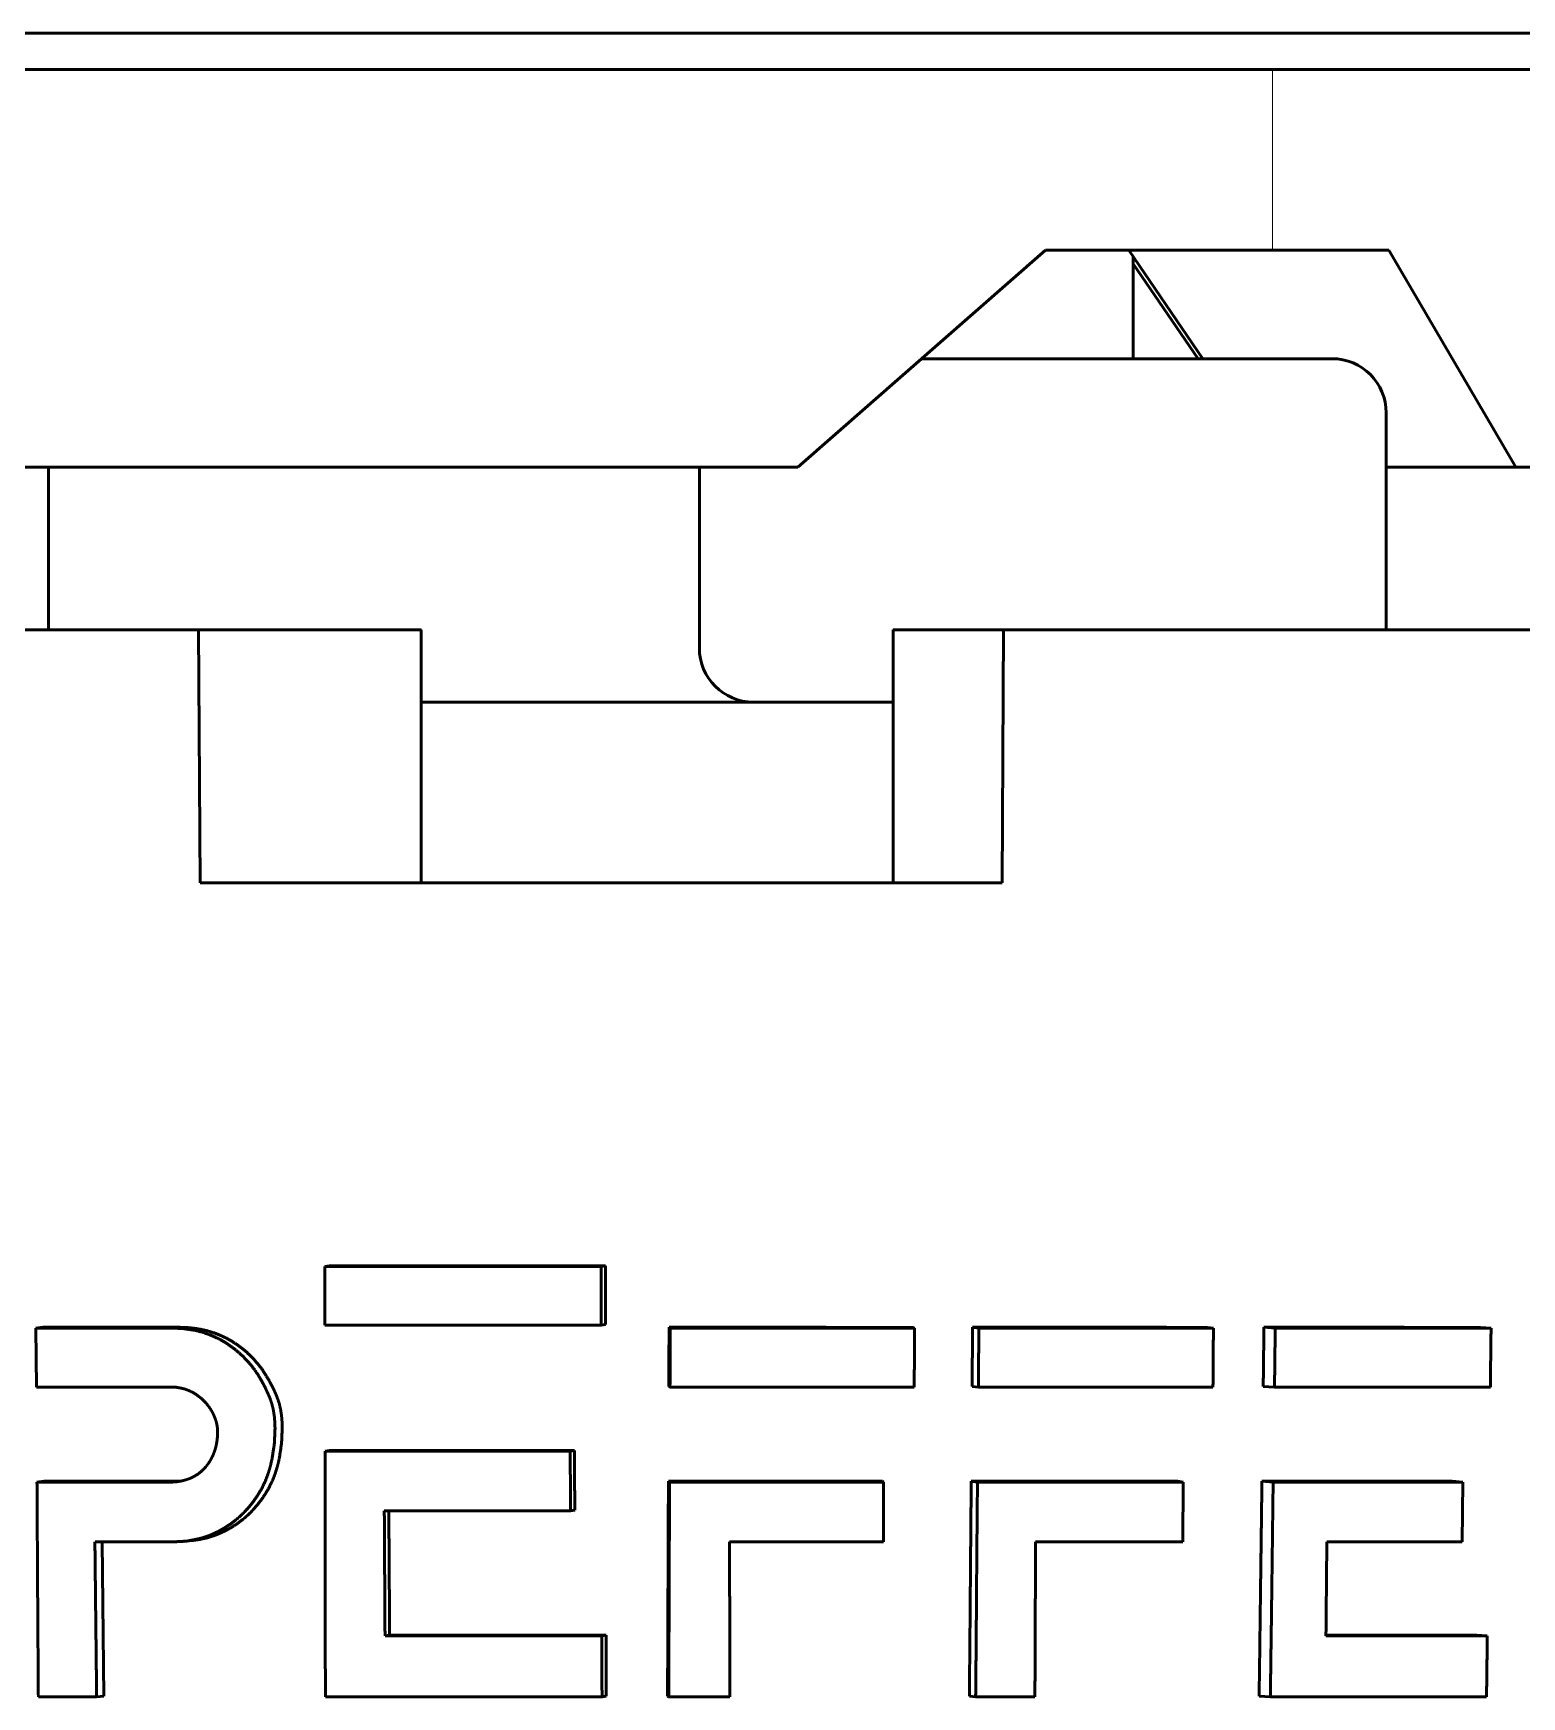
# Paper-space layout 'Layout1' of a CAD drawing. Header units: millimetres. Extents: x 69 to 348, y 30 to 269.
# Drawn here: x 84.77 to 101.24, y 138.43 to 156.83 of the extents above; entities that cross this region are included whole.
import ezdxf

# ---------------------------------------------------------------- set-up
doc = ezdxf.new("R2010")
doc.units = ezdxf.units.MM
doc.layers.add('170', color=7, linetype='Continuous', true_color=0xffffff)

psp = doc.layouts.get("Layout1")

# ---------------------------------------------------------------- linework, layer by layer
at = {"layer": '170', "color": 155, "linetype": 'Continuous', "lineweight": 13}
psp.add_line((98.484, 156.429), (98.484, 154.429), dxfattribs=at)
at = {"layer": '170', "color": 155, "linetype": 'Continuous', "lineweight": 50}
for p, q in [((95.974, 154.429), (93.235, 152.029)), ((96.064, 154.429), (95.974, 154.429)), ((97.716, 153.229), (96.895, 154.429)), ((99.773, 154.429), (99.727, 154.429)), ((101.179, 152.029), (99.773, 154.429)), ((96.944, 153.229), (96.944, 154.361)), ((96.944, 154.277), (97.664, 153.229)), ((99.744, 150.229), (99.744, 152.629)), ((93.235, 152.029), (74.603, 152.029)), ((84.944, 152.029), (84.944, 150.229)), ((92.144, 152.029), (92.144, 150.029)), ((99.744, 152.029), (101.179, 152.029)), ((110.743, 152.029), (101.179, 152.029)), ((86.604, 150.229), (86.621, 147.429)), ((89.056, 150.229), (86.604, 150.229)), ((89.067, 147.429), (89.067, 150.229)), ((94.288, 150.229), (94.288, 147.429)), ((95.511, 150.229), (94.299, 150.229)), ((95.493, 147.429), (95.511, 150.229)), ((92.504, 149.429), (93.065, 149.429)), ((88, 143.186), (88.05, 143.194)), ((91.057, 143.186), (91.104, 143.193)), ((84.804, 142.505), (84.885, 142.513)), ((84.804, 142.505), (84.808, 141.851)), ((91.059, 142.536), (91.105, 142.544)), ((91.822, 142.505), (91.809, 142.513)), ((94.524, 142.505), (94.512, 142.512)), ((95.237, 142.505), (95.167, 142.513)), ((97.832, 142.505), (97.767, 142.512)), ((98.516, 142.505), (98.391, 142.513)), ((100.904, 142.505), (100.786, 142.512)), ((91.819, 141.851), (91.806, 141.859)), ((95.231, 141.851), (95.162, 141.859)), ((98.508, 141.851), (98.383, 141.859)), ((88.002, 141.142), (88.052, 141.15)), ((90.716, 141.142), (90.763, 141.15)), ((84.815, 140.801), (84.896, 140.81)), ((91.814, 140.801), (91.802, 140.81)), ((94.181, 140.801), (94.169, 140.809)), ((94.18, 140.139), (94.181, 140.801)), ((95.221, 140.801), (95.152, 140.81)), ((97.499, 140.801), (97.433, 140.809)), ((97.495, 140.139), (97.499, 140.801)), ((98.493, 140.801), (98.369, 140.81)), ((100.592, 140.801), (100.472, 140.809)), ((100.584, 140.139), (100.592, 140.801)), ((90.717, 140.481), (90.765, 140.489)), ((85.538, 140.139), (85.556, 138.434)), ((86.442, 140.145), (86.524, 140.153)), ((88.666, 139.098), (88.717, 139.106)), ((91.065, 139.098), (91.112, 139.106)), ((100.862, 139.098), (100.745, 139.106)), ((85.475, 138.426), (85.556, 138.434)), ((91.067, 138.426), (91.113, 138.433)), ((91.805, 138.426), (91.792, 138.434)), ((95.201, 138.426), (95.132, 138.434)), ((98.462, 138.426), (98.338, 138.434))]:
    psp.add_line(p, q, dxfattribs=at)
for centre, start, end in [((99.144, 152.629), 0, 90), ((92.744, 150.029), 180, 270)]:
    psp.add_arc(centre, 0.6, start, end, dxfattribs=at)
for points, knots in [([(68.905, 156.829), (69.328, 156.829), (69.853, 156.829), (71.503, 156.829), (73.899, 156.829), (76.949, 156.829), (78.683, 156.829), (82.487, 156.829), (86.614, 156.829), (88.749, 156.829), (93.062, 156.829), (97.291, 156.829), (101.276, 156.829), (103.128, 156.829), (106.461, 156.829), (109.197, 156.829), (110.307, 156.829), (111.958, 156.829), (112.799, 156.829), (112.905, 156.829)], [0, 0, 0.009613, 0.021538, 0.059051, 0.113509, 0.182818, 0.222229, 0.308671, 0.402466, 0.451001, 0.549015, 0.645146, 0.735699, 0.777784, 0.853551, 0.915731, 0.940957, 0.978467, 0.997591, 1, 1]), ([(112.505, 156.429), (112.087, 156.429), (110.85, 156.429), (108.841, 156.429), (106.138, 156.429), (102.845, 156.429), (99.091, 156.429), (97.086, 156.429), (92.915, 156.429), (88.667, 156.429), (84.505, 156.429), (80.591, 156.429), (78.774, 156.429), (75.511, 156.429), (74.095, 156.429)], [0, 0, 0.010882, 0.043098, 0.095403, 0.165774, 0.251487, 0.349226, 0.401439, 0.510023, 0.620631, 0.728985, 0.830893, 0.878183, 0.963148, 1, 1]), ([(99.727, 154.429), (99.046, 154.429), (97.155, 154.429), (96.064, 154.429)], [0, 0, 0.185857, 0.702107, 1, 1]), ([(94.605, 153.229), (95.479, 153.229), (97.267, 153.229), (98.634, 153.229), (99.144, 153.229)], [0, 0, 0.192675, 0.586643, 0.887718, 1, 1]), ([(86.604, 150.229), (84.595, 150.229), (80.846, 150.229), (77.615, 150.229)], [0, 0, 0.223521, 0.640503, 1, 1]), ([(104.485, 150.229), (102.949, 150.229), (99.443, 150.229), (95.511, 150.229)], [0, 0, 0.171169, 0.561808, 1, 1]), ([(86.621, 147.429), (88.824, 147.429), (93.292, 147.429), (95.493, 147.429)], [0, 0, 0.248232, 0.751899, 1, 1]), ([(91.057, 143.186), (90.29, 143.186), (88.76, 143.186), (88, 143.186)], [0, 0, 0.251018, 0.751534, 1, 1]), ([(91.104, 143.193), (90.337, 143.194), (88.809, 143.194), (88.05, 143.194)], [0, 0, 0.251074, 0.751509, 1, 1]), ([(86.307, 142.505), (85.71, 142.505), (85.22, 142.505), (84.804, 142.505)], [0, 0, 0.397078, 0.723224, 1, 1]), ([(86.902, 142.344), (86.825, 142.387), (86.745, 142.423), (86.661, 142.454), (86.575, 142.477), (86.442, 142.498), (86.307, 142.505)], [0, 0, 0.141104, 0.281823, 0.425036, 0.567737, 0.78423, 1, 1]), ([(86.389, 142.513), (86.467, 142.511), (86.544, 142.504), (86.621, 142.492), (86.697, 142.475), (86.772, 142.452), (86.845, 142.424), (86.915, 142.391), (86.983, 142.352)], [0, 0, 0.124459, 0.24912, 0.373993, 0.499123, 0.624216, 0.748954, 0.873973, 1, 1]), ([(88.001, 142.536), (89.525, 142.536), (91.059, 142.536)], [0, 0, 0.49851, 1, 1]), ([(94.512, 142.512), (93.166, 142.513), (91.809, 142.513)], [0, 0, 0.497927, 1, 1]), ([(94.524, 142.505), (93.854, 142.505), (92.502, 142.505), (91.822, 142.505)], [0, 0, 0.247972, 0.748379, 1, 1]), ([(97.767, 142.512), (97.128, 142.513), (95.828, 142.513), (95.167, 142.513)], [0, 0, 0.245579, 0.745919, 1, 1]), ([(97.832, 142.505), (97.196, 142.505), (95.897, 142.505), (95.237, 142.505)], [0, 0, 0.245045, 0.745453, 1, 1]), ([(100.786, 142.512), (99.612, 142.513), (98.391, 142.513)], [0, 0, 0.490409, 1, 1]), ([(100.904, 142.505), (100.617, 142.505), (100.032, 142.505), (99.131, 142.505), (98.516, 142.505)], [0, 0, 0.120271, 0.365237, 0.742447, 1, 1]), ([(100.896, 141.851), (100.9, 142.178), (100.904, 142.505)], [0, 0, 0.499731, 1, 1]), ([(87.306, 141.911), (87.263, 141.984), (87.215, 142.054), (87.161, 142.122), (87.102, 142.185), (87.006, 142.27), (86.902, 142.344)], [0, 0, 0.141773, 0.283345, 0.428054, 0.57232, 0.786576, 1, 1]), ([(86.983, 142.352), (87.045, 142.31), (87.104, 142.265), (87.16, 142.215), (87.213, 142.162), (87.308, 142.046), (87.386, 141.919)], [0, 0, 0.124536, 0.249301, 0.374293, 0.499516, 0.749424, 1, 1]), ([(87.449, 141.391), (87.447, 141.46), (87.441, 141.528), (87.431, 141.596), (87.415, 141.662), (87.393, 141.727), (87.367, 141.789), (87.338, 141.851), (87.306, 141.911)], [0, 0, 0.125435, 0.250896, 0.376258, 0.501619, 0.626626, 0.751021, 0.875428, 1, 1]), ([(87.386, 141.919), (87.418, 141.858), (87.448, 141.797), (87.474, 141.734), (87.496, 141.669), (87.511, 141.602), (87.521, 141.535), (87.527, 141.467), (87.529, 141.399)], [0, 0, 0.125264, 0.250562, 0.375845, 0.501169, 0.626243, 0.750709, 0.875155, 1, 1]), ([(84.808, 141.851), (85.326, 141.851), (85.815, 141.851), (86.309, 141.851)], [0, 0, 0.345046, 0.670918, 1, 1]), ([(86.309, 141.851), (86.357, 141.849), (86.404, 141.841), (86.427, 141.836), (86.45, 141.83), (86.473, 141.822), (86.496, 141.813), (86.54, 141.792), (86.581, 141.767), (86.62, 141.738), (86.657, 141.705), (86.69, 141.669), (86.72, 141.631), (86.734, 141.61), (86.747, 141.589), (86.759, 141.568), (86.769, 141.546), (86.788, 141.5), (86.802, 141.453), (86.807, 141.429), (86.811, 141.404), (86.813, 141.379), (86.814, 141.354)], [0, 0, 0.061493, 0.122668, 0.153346, 0.184166, 0.215209, 0.246297, 0.308123, 0.370021, 0.43253, 0.495226, 0.557711, 0.620483, 0.652131, 0.683766, 0.715231, 0.746588, 0.809254, 0.872409, 0.904324, 0.936223, 0.968072, 1, 1]), ([(91.819, 141.851), (93.178, 141.851), (94.522, 141.851)], [0, 0, 0.502602, 1, 1]), ([(95.231, 141.851), (96.546, 141.851), (97.827, 141.851)], [0, 0, 0.506511, 1, 1]), ([(98.508, 141.851), (99.124, 141.851), (100.319, 141.851), (100.896, 141.851)], [0, 0, 0.257908, 0.75831, 1, 1]), ([(86.814, 141.354), (86.812, 141.301), (86.806, 141.249), (86.796, 141.197), (86.781, 141.146), (86.772, 141.121), (86.762, 141.096), (86.75, 141.072), (86.738, 141.049), (86.725, 141.027), (86.71, 141.005), (86.694, 140.983), (86.678, 140.963), (86.641, 140.926), (86.601, 140.893), (86.557, 140.865), (86.51, 140.842), (86.461, 140.825), (86.411, 140.812), (86.36, 140.804), (86.308, 140.801)], [0, 0, 0.063566, 0.126602, 0.189496, 0.252702, 0.284482, 0.31615, 0.347626, 0.378986, 0.410319, 0.441704, 0.473235, 0.504744, 0.566944, 0.628693, 0.690797, 0.752867, 0.814495, 0.87631, 0.938175, 1, 1]), ([(87.304, 140.734), (87.341, 140.81), (87.371, 140.889), (87.396, 140.971), (87.415, 141.053), (87.441, 141.221), (87.449, 141.391)], [0, 0, 0.124719, 0.249602, 0.374708, 0.49992, 0.749837, 1, 1]), ([(87.529, 141.399), (87.521, 141.229), (87.496, 141.06), (87.476, 140.978), (87.451, 140.897), (87.421, 140.818), (87.384, 140.742)], [0, 0, 0.251031, 0.501781, 0.626818, 0.751168, 0.875299, 1, 1]), ([(90.716, 141.142), (89.354, 141.142), (88.002, 141.142)], [0, 0, 0.50175, 1, 1]), ([(88.002, 141.142), (88.003, 140.463), (88.004, 139.784), (88.005, 139.105), (88.006, 138.426)], [0, 0, 0.250001, 0.500002, 0.750003, 1, 1]), ([(90.763, 141.15), (90.082, 141.15), (88.726, 141.15), (88.052, 141.15)], [0, 0, 0.251107, 0.751448, 1, 1]), ([(84.815, 140.801), (84.822, 139.614), (84.83, 138.426)], [0, 0, 0.500074, 1, 1]), ([(86.308, 140.801), (86.009, 140.801), (85.468, 140.801), (85.02, 140.801), (84.815, 140.801)], [0, 0, 0.20033, 0.562495, 0.862603, 1, 1]), ([(91.802, 140.81), (91.799, 140.21), (91.797, 139.61), (91.792, 138.434)], [0, 0, 0.252502, 0.504999, 1, 1]), ([(94.169, 140.809), (92.989, 140.81), (91.802, 140.81)], [0, 0, 0.49833, 1, 1]), ([(94.181, 140.801), (93.9, 140.801), (93.006, 140.801), (92.412, 140.801), (91.816, 140.801), (91.814, 140.801)], [0, 0, 0.118576, 0.496528, 0.747498, 0.99917, 1, 1]), ([(91.814, 140.801), (91.81, 139.614), (91.809, 139.317), (91.806, 138.723), (91.805, 138.426)], [0, 0, 0.5, 0.625002, 0.875002, 1, 1]), ([(95.152, 140.81), (95.147, 140.21), (95.142, 139.61), (95.132, 138.434)], [0, 0, 0.252502, 0.504999, 1, 1]), ([(97.433, 140.809), (96.303, 140.81), (95.152, 140.81)], [0, 0, 0.495208, 1, 1]), ([(95.221, 140.801), (95.211, 139.614), (95.209, 139.317), (95.204, 138.723), (95.201, 138.426)], [0, 0, 0.5, 0.625002, 0.875002, 1, 1]), ([(97.499, 140.801), (97.232, 140.801), (96.376, 140.801), (95.802, 140.801), (95.513, 140.801), (95.222, 140.801), (95.221, 140.801)], [0, 0, 0.117143, 0.493119, 0.744933, 0.871768, 0.999578, 1, 1]), ([(98.369, 140.81), (98.361, 140.21), (98.353, 139.61), (98.338, 138.434)], [0, 0, 0.252502, 0.504999, 1, 1]), ([(100.472, 140.809), (99.96, 140.81), (98.907, 140.81), (98.369, 140.81)], [0, 0, 0.24369, 0.743948, 1, 1]), ([(98.493, 140.801), (98.478, 139.614), (98.47, 139.02), (98.462, 138.426)], [0, 0, 0.5, 0.75, 1, 1]), ([(100.592, 140.801), (100.349, 140.801), (99.565, 140.801), (99.034, 140.801), (98.766, 140.801), (98.494, 140.801), (98.493, 140.801)], [0, 0, 0.11558, 0.489338, 0.742083, 0.870089, 0.999562, 1, 1]), ([(86.316, 140.139), (86.465, 140.147), (86.612, 140.175), (86.648, 140.185), (86.684, 140.197), (86.72, 140.21), (86.755, 140.224), (86.823, 140.256), (86.889, 140.293), (86.952, 140.334), (87.013, 140.38), (87.042, 140.405), (87.071, 140.431), (87.098, 140.457), (87.125, 140.485), (87.175, 140.542), (87.222, 140.603), (87.264, 140.667), (87.304, 140.734)], [0, 0, 0.123529, 0.246775, 0.277834, 0.309064, 0.340371, 0.371569, 0.43368, 0.495718, 0.557976, 0.620766, 0.652376, 0.683952, 0.715414, 0.74684, 0.809662, 0.872681, 0.936169, 1, 1]), ([(87.384, 140.742), (87.345, 140.675), (87.303, 140.612), (87.256, 140.551), (87.206, 140.494), (87.18, 140.466), (87.152, 140.439), (87.124, 140.414), (87.095, 140.389), (87.034, 140.343), (86.972, 140.302), (86.906, 140.265), (86.837, 140.233), (86.802, 140.218), (86.767, 140.205), (86.731, 140.194), (86.695, 140.183), (86.622, 140.167), (86.548, 140.156), (86.523, 140.153)], [0, 0, 0.070928, 0.14129, 0.211376, 0.281467, 0.316611, 0.351867, 0.387154, 0.422283, 0.491992, 0.561314, 0.63059, 0.700167, 0.735131, 0.769998, 0.804656, 0.839187, 0.90802, 0.976859, 1, 1]), ([(85.475, 138.426), (85.469, 138.974), (85.462, 139.579), (85.456, 140.139)], [0, 0, 0.32002, 0.673341, 1, 1]), ([(91.112, 139.106), (89.912, 139.106), (88.717, 139.106)], [0, 0, 0.501068, 1, 1]), ([(100.745, 139.106), (99.863, 139.106), (99.078, 139.106)], [0, 0, 0.529246, 1, 1]), ([(84.83, 138.426), (84.902, 138.426), (85.079, 138.426), (85.329, 138.426), (85.475, 138.426)], [0, 0, 0.111566, 0.386033, 0.774231, 1, 1]), ([(88.006, 138.426), (88.767, 138.426), (90.299, 138.426), (91.067, 138.426)], [0, 0, 0.248579, 0.749105, 1, 1]), ([(91.805, 138.426), (91.89, 138.426), (92.058, 138.426), (92.227, 138.426), (92.395, 138.426), (92.48, 138.426)], [0, 0, 0.1251, 0.375237, 0.625268, 0.87513, 1, 1]), ([(95.201, 138.426), (95.283, 138.426), (95.448, 138.426), (95.612, 138.426), (95.775, 138.426), (95.857, 138.426)], [0, 0, 0.125508, 0.376131, 0.626155, 0.875548, 1, 1]), ([(98.462, 138.426), (99.079, 138.426), (100.276, 138.426), (100.854, 138.426)], [0, 0, 0.257962, 0.758368, 1, 1])]:
    psp.add_open_spline(points, degree=1, knots=knots, dxfattribs=at)
for points in [[(89.056, 150.229), (89.067, 150.229)], [(94.288, 150.229), (94.299, 150.229)], [(89.067, 149.429), (92.504, 149.429)], [(93.065, 149.429), (94.288, 149.429)], [(88, 143.186), (88.001, 142.536)], [(91.059, 142.536), (91.057, 143.186)], [(91.105, 142.544), (91.104, 143.193)], [(84.885, 142.513), (86.389, 142.513)], [(91.809, 142.513), (91.806, 141.859)], [(91.822, 142.505), (91.819, 141.851)], [(94.522, 141.851), (94.524, 142.505)], [(95.167, 142.513), (95.162, 141.859)], [(95.237, 142.505), (95.231, 141.851)], [(97.827, 141.851), (97.832, 142.505)], [(98.391, 142.513), (98.383, 141.859)], [(98.516, 142.505), (98.508, 141.851)], [(90.717, 140.481), (90.716, 141.142)], [(90.765, 140.489), (90.763, 141.15)], [(84.896, 140.81), (86.39, 140.81)], [(88.658, 140.481), (90.717, 140.481)], [(88.666, 139.098), (88.658, 140.481)], [(88.717, 139.106), (88.708, 140.489)], [(85.457, 140.139), (86.316, 140.139)], [(92.479, 140.139), (94.18, 140.139)], [(92.48, 138.426), (92.479, 140.139)], [(95.857, 138.426), (95.864, 140.139)], [(95.864, 140.139), (97.495, 140.139)], [(99.077, 139.098), (99.087, 140.139)], [(99.087, 140.139), (100.584, 140.139)], [(91.065, 139.098), (88.666, 139.098)], [(91.067, 138.426), (91.065, 139.098)], [(91.113, 138.433), (91.112, 139.106)], [(100.862, 139.098), (99.077, 139.098)], [(100.854, 138.426), (100.862, 139.098)]]:
    psp.add_open_spline(points, degree=1, dxfattribs=at)

doc.saveas('drawing.dxf')
